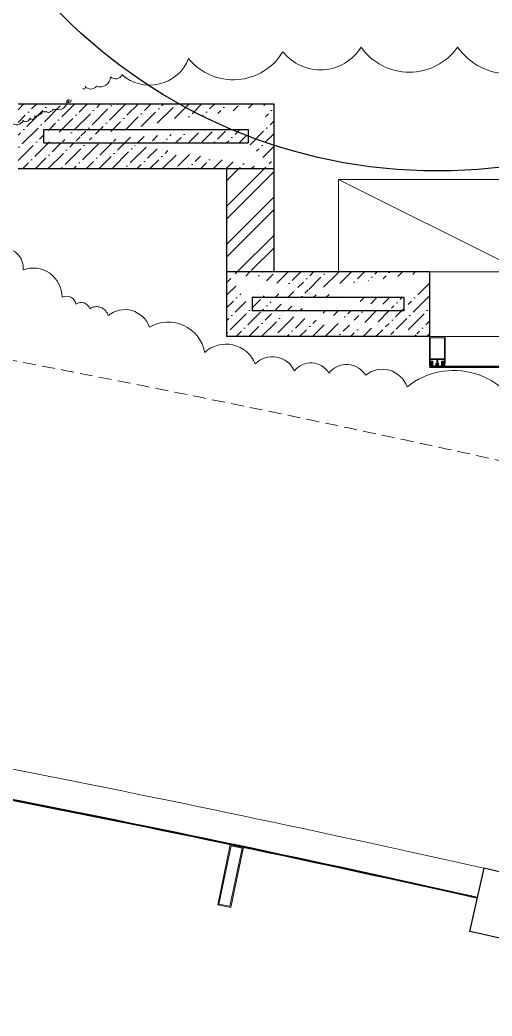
# Model space of a CAD drawing. Header units: millimetres. Extents: x 8275 to 147087, y -297470 to -191881.
# Drawn here: x 91285 to 93582, y -287091 to -282239 of the extents above; entities that cross this region are included whole.
import ezdxf

# ---------------------------------------------------------------- set-up
doc = ezdxf.new("R2010")
doc.units = ezdxf.units.MM
doc.header["$LTSCALE"] = 250
doc.header["$MEASUREMENT"] = 0
doc.linetypes.add('HIDDEN', pattern=[0.375, 0.25, -0.125])
for name, color, linetype, lineweight in [('ele', 51, 'Continuous', 18), ('furniture', 5, 'Continuous', 15), ('hatch', 9, 'Continuous', 0), ('hidden', 153, 'HIDDEN', 13), ('text', 7, 'Continuous', 9), ('wall', 1, 'Continuous', 30), ('win', 4, 'Continuous', 20)]:
    doc.layers.add(name, color=color, linetype=linetype, lineweight=lineweight)
doc.layers.add('FUR', color=140, linetype='Continuous')
pattern_1 = [(45, (-6686.724, -319015.28), (23.201941, 85.073785), [109.375, -21.875, 0, -21.875])]

# ---------------------------------------------------------------- blocks, each defined once
blk = doc.blocks.new('storage')
at = {"layer": 'furniture', "linetype": 'ByBlock', "ltscale": 100}
blk.add_line((0, 450), (900, 0), dxfattribs=at)
blk.add_lwpolyline([(0, 0), (900, 0), (900, 450), (0, 450)], close=True, dxfattribs=at)

msp = doc.modelspace()

# ---------------------------------------------------------------- hatches: boundary and pattern name
at = {"layer": 'hatch'}
h = msp.add_hatch(dxfattribs=at)
h.set_pattern_fill('ANSI36', color=256, scale=350, style=0)
h.set_pattern_definition(pattern_1)
edge = h.paths.add_edge_path()
edge.add_line((91275.7, -282648.7), (92520.4, -282648.7))
edge.add_line((91400.7, -282838.7), (91400.7, -282773.7))
edge.add_line((91275.7, -282963.7), (91275.7, -282648.7))
edge.add_line((92395.4, -282773.7), (92395.4, -282838.7))
edge.add_line((92520.4, -282648.7), (92520.4, -282963.7))
edge.add_line((91400.7, -282773.7), (92395.4, -282773.7))
edge.add_line((91400.7, -282838.7), (92395.4, -282838.7))
edge.add_line((91275.7, -282963.7), (92520.4, -282963.7))
h = msp.add_hatch(dxfattribs=at)
h.set_pattern_fill('ANSI32', color=256, scale=350, style=0)
h.set_pattern_definition([(45, (-6686.72, -319015.28), (-92.80777, 92.80777), []), (45, (-6624.85, -319015.28), (-92.80777, 92.80777), [])])
h.paths.add_polyline_path([(92290.4, -283467), (92520.4, -283454.3), (92520.4, -282963.7), (92290.4, -282963.7)])
h = msp.add_hatch(dxfattribs=at)
h.set_pattern_fill('ANSI36', color=256, scale=350, style=0)
h.set_pattern_definition(pattern_1)
edge = h.paths.add_edge_path()
edge.add_line((93152.9, -283592), (93152.9, -283657))
edge.add_line((93277.9, -283467), (93277.9, -283782))
edge.add_line((92415.4, -283592), (92415.4, -283657))
edge.add_line((92290.4, -283467), (92290.4, -283782))
edge.add_line((93152.9, -283592), (92415.4, -283592))
edge.add_line((93277.9, -283467), (92290.4, -283467))
edge.add_line((93152.9, -283657), (92415.4, -283657))
edge.add_line((93277.9, -283782), (92290.4, -283782))
h = msp.add_hatch(dxfattribs=at)
h.set_pattern_fill('AR-HBONE', color=256, scale=0.411184, style=0)
h.set_pattern_definition([(45, (-6686.7244, -319015.2779), (2e-16, 2.326009148), [4.93421053, -1.64473684]), (135, (-6685.5614, -319014.1149), (2e-16, 2.326009148), [4.93421053, -1.64473684])])
h.paths.add_polyline_path([(93347.8, -283908.6), (93347.8, -283910.7), (93342.3, -283910.7), (93342.3, -283908.6)], flags=16)
h.paths.add_polyline_path([(93283.4, -283908.6), (93283.4, -283910.7), (93288.9, -283910.7), (93288.9, -283908.6)], flags=16)
edge = h.paths.add_edge_path()
edge.add_arc((93337.5, -283922.9), 0.685, 180, 360)
edge.add_arc((93338.8, -283922.9), 0.685, 180, 360)
edge.add_arc((93340.2, -283922.9), 0.685, 180, 360)
edge.add_arc((93341.6, -283922.9), 0.685, 180, 360)
edge.add_arc((93343, -283922.9), 0.685, 180, 360)
edge.add_arc((93344.3, -283922.9), 0.685, 180, 360)
edge.add_arc((93345.7, -283922.9), 0.685, 180, 360)
edge.add_arc((93347.1, -283922.9), 0.685, 180, 360)
edge.add_arc((93348.4, -283922.9), 0.685, 180, 360)
edge.add_arc((93349.8, -283922.9), 0.685, 180, 360)
edge.add_arc((93351.2, -283922.9), 0.685, 180, 360)
edge.add_arc((93352.5, -283922.9), 0.685, 180, 360)
edge.add_line((93353.2, -283922.9), (93353.2, -283910.7))
edge.add_line((93353.2, -283910.7), (93349.4, -283910.7))
edge.add_line((93349.4, -283910.7), (93349.4, -283908.6))
edge.add_line((93349.4, -283908.6), (93351.2, -283908.6))
edge.add_line((93351.2, -283908.6), (93349.5, -283905.2))
edge.add_line((93349.5, -283905.2), (93340.6, -283905.2))
edge.add_line((93340.6, -283905.2), (93338.8, -283908.6))
edge.add_line((93338.8, -283908.6), (93340.6, -283908.6))
edge.add_line((93340.6, -283908.6), (93340.6, -283910.7))
edge.add_line((93340.6, -283910.7), (93336.8, -283910.7))
edge.add_line((93336.8, -283910.7), (93336.8, -283922.9))
edge.add_arc((93293.7, -283922.8), 0.685, 180, 360, ccw=False)
edge.add_arc((93292.3, -283922.8), 0.685, 180, 360, ccw=False)
edge.add_arc((93291, -283922.8), 0.685, 180, 360, ccw=False)
edge.add_arc((93289.6, -283922.8), 0.685, -180, 0, ccw=False)
edge.add_arc((93288.2, -283922.8), 0.685, -180, 0, ccw=False)
edge.add_arc((93286.9, -283922.8), 0.685, 180, 360, ccw=False)
edge.add_arc((93285.5, -283922.8), 0.685, 180, 360, ccw=False)
edge.add_arc((93284.1, -283922.8), 0.685, -180, 0, ccw=False)
edge.add_arc((93282.8, -283922.8), 0.685, 180, 360, ccw=False)
edge.add_arc((93281.4, -283922.8), 0.685, -180, 0, ccw=False)
edge.add_arc((93280, -283922.8), 0.685, 180, 360, ccw=False)
edge.add_arc((93278.6, -283922.8), 0.685, -180, 0, ccw=False)
edge.add_line((93278, -283922.8), (93278, -283910.7))
edge.add_line((93278, -283910.7), (93281.8, -283910.7))
edge.add_line((93281.8, -283910.7), (93281.8, -283908.6))
edge.add_line((93281.8, -283908.6), (93280, -283908.6))
edge.add_line((93280, -283908.6), (93281.7, -283905.2))
edge.add_line((93281.7, -283905.2), (93290.6, -283905.2))
edge.add_line((93290.6, -283905.2), (93292.3, -283908.6))
edge.add_line((93292.3, -283908.6), (93290.6, -283908.6))
edge.add_line((93290.6, -283908.6), (93290.6, -283910.7))
edge.add_line((93290.6, -283910.7), (93294.4, -283910.7))
edge.add_line((93294.4, -283910.7), (93294.4, -283922.8))

# ---------------------------------------------------------------- linework, layer by layer
at = {"layer": 'ele'}
msp.add_line((93277.9, -283467, -11300.6), (95677.9, -283467, -11300.6), dxfattribs=at)
at = {"layer": 'FUR', "linetype": 'ByBlock', "ltscale": 100}
msp.add_circle((93316.5, -280396.8, 111360.6), 2578.4, dxfattribs=at)
at = {"layer": 'hidden'}
msp.add_arc((75126.1, -368191.7, -11300.6), 85822.3, 75.965508, 80.760317, dxfattribs=at)
at = {"layer": 'text', "linetype": 'ByBlock', "ltscale": 100}
for points in [[(91590.5, -282573.1, 0.520567), (91601.7, -282573.1, 0.520567), (91601.7, -282573.1, 0.520567), (91601.7, -282561.9, 0.520567), (91601.7, -282561.9, 0.520567), (91657.7, -282561.9, 0.520567), (91657.7, -282561.9, 0.520567), (91724.9, -282517.2, 0.520567), (91724.9, -282517.2, 0.520567), (91780.8, -282506, 0.520567), (91780.8, -282506, 0.520567), (92105.4, -282427.8, 0.520567), (92105.4, -282427.8, 0.520567), (92564.3, -282394.2, 0.520567), (92564.3, -282394.2, 0.520567), (92944.8, -282371.9, 0.520567), (92944.8, -282371.9, 0.520567), (93414.9, -282371.9, 0.520567), (93414.9, -282371.9, 0.520567), (93918.6, -282371.9, 0.520567)], [(91243.6, -282740.8, 0.520567), (91299.5, -282729.6, 0.520567), (91299.5, -282729.6, 0.520567), (91333.1, -282718.4, 0.520567), (91333.1, -282718.4, 0.520567), (91355.5, -282718.4, 0.520567), (91355.5, -282718.4, 0.520567), (91355.5, -282707.2, 0.520567), (91355.5, -282707.2, 0.520567), (91366.7, -282707.2, 0.520567), (91366.7, -282707.2, 0.520567), (91377.9, -282696, 0.520567), (91377.9, -282696, 0.520567), (91389.1, -282696, 0.520567), (91389.1, -282696, 0.520567), (91389.1, -282684.9, 0.520567), (91389.1, -282684.9, 0.520567), (91400.3, -282684.9, 0.520567), (91400.3, -282684.9, 0.520567), (91411.5, -282684.9, 0.520567), (91411.5, -282684.9, 0.520567), (91433.9, -282684.9, 0.520567), (91433.9, -282684.9, 0.520567), (91445, -282673.7, 0.520567), (91445, -282673.7, 0.520567), (91456.2, -282673.7, 0.520567), (91456.2, -282673.7, 0.520567), (91512.2, -282640.2, 0.520567), (91512.2, -282640.2, 0.520567), (91523.4, -282629, 0.520567), (91523.4, -282629, 0.520567), (91512.2, -282640.2, 0.520567), (91512.2, -282640.2, 0.520567), (91534.6, -282629, 0.520567), (91534.6, -282629)], [(93739.5, -284194, 0.520567), (93168.7, -284026.3, 0.520567), (93168.7, -284026.3, 0.520567), (92967.2, -283970.4, 0.520567), (92967.2, -283970.4, 0.520567), (92788.2, -283959.2, 0.520567), (92788.2, -283959.2, 0.520567), (92620.3, -283948, 0.520567), (92620.3, -283948, 0.520567), (92430, -283914.5, 0.520567), (92430, -283914.5, 0.520567), (92183.8, -283858.6, 0.520567), (92183.8, -283858.6, 0.520567), (91915.1, -283735.6, 0.520567), (91915.1, -283735.6, 0.520567), (91713.7, -283679.7, 0.520567), (91713.7, -283679.7, 0.520567), (91624.1, -283646.2, 0.520567), (91624.1, -283646.2, 0.520567), (91557, -283623.9, 0.520567), (91557, -283623.9, 0.520567), (91489.8, -283590.3, 0.520567), (91489.8, -283590.3, 0.520567), (91299.5, -283456.2, 0.520567), (91299.5, -283456.2, 0.520567), (91187.6, -283355.6, 0.520567)]]:
    msp.add_lwpolyline(points, format="xyb", dxfattribs=at)
at = {"layer": 'wall'}
for p, q in [((91275.7, -282648.7, -11300.6), (92520.4, -282648.7, -11300.6)), ((92520.4, -282648.7, -11300.6), (92520.4, -282963.7, -11300.6)), ((91400.7, -282773.7, -11300.6), (92395.4, -282773.7, -11300.6)), ((91400.7, -282838.7, -11300.6), (91400.7, -282773.7, -11300.6)), ((92395.4, -282773.7, -11300.6), (92395.4, -282838.7, -11300.6)), ((91400.7, -282838.7, -11300.6), (92395.4, -282838.7, -11300.6)), ((91275.7, -282963.7, -11300.6), (92520.4, -282963.7, -11300.6)), ((92290.4, -282963.7, -11300.6), (92290.4, -283467, -11300.6)), ((92520.4, -282963.7, -11300.6), (92520.4, -283467, -11300.6)), ((93277.9, -283467, -11300.6), (92290.4, -283467, -11300.6)), ((92290.4, -283467, -11300.6), (92290.4, -283782, -11300.6)), ((93277.9, -283467, -11300.6), (93277.9, -283782, -11300.6)), ((92415.4, -283592, -11300.6), (92415.4, -283657, -11300.6)), ((93152.9, -283592, -11300.6), (92415.4, -283592, -11300.6)), ((93152.9, -283592, -11300.6), (93152.9, -283657, -11300.6)), ((93152.9, -283657, -11300.6), (92415.4, -283657, -11300.6)), ((93277.9, -283782, -11300.6), (92290.4, -283782, -11300.6)), ((93542.2, -286371.5, -11300.6), (93473.1, -286678.8, -11300.6))]:
    msp.add_line(p, q, dxfattribs=at)
for radius in [83867.3, 83552.3]:
    msp.add_arc((75126.1, -368191.8, -11300.6), radius, 76.085453, 77.315257, dxfattribs=at)
at = {"layer": 'win'}
for p, q in [((95677.9, -283782, -11300.6), (93277.9, -283782, -11300.6)), ((95677.9, -283925.6, -11300.6), (93277.9, -283925.7, -11300.6)), ((93277.9, -283926.8, -11300.6), (95677.9, -283926.7, -11300.6)), ((93277.9, -283927.9, -11300.6), (95677.9, -283927.8, -11300.6)), ((93304.6, -283923.7, -11300.6), (93306, -283925.1, -11300.6)), ((93306, -283925.1, -11300.6), (93306, -283930.6, -11300.6)), ((93326.6, -283923.7, -11300.6), (93325.2, -283925.1, -11300.6)), ((93325.2, -283925.1, -11300.6), (93325.2, -283930.6, -11300.6)), ((93277.9, -283929, -11300.6), (95677.9, -283928.9, -11300.6)), ((93277.9, -283930.1, -11300.6), (95677.9, -283930, -11300.6)), ((93277.9, -283931.2, -11300.6), (95677.9, -283931.1, -11300.6)), ((93277.9, -283932.3, -11300.6), (95677.9, -283932.2, -11300.6)), ((93306, -283930.6, -11300.6), (93304.6, -283932, -11300.6)), ((93325.2, -283930.6, -11300.6), (93326.6, -283932, -11300.6))]:
    msp.add_line(p, q, dxfattribs=at)
at = {"layer": 'win', "extrusion": (-0.000548672, -0.002632, 0.999996)}
for p, q in [((92330.9, -286254.5, -11300.6), (92329.8, -286259.8, -11300.6)), ((92329.9, -286252.9, -11300.6), (92330.9, -286254.5, -11300.6)), ((92351.3, -286257.3, -11300.6), (92349.7, -286258.4, -11300.6)), ((92329.8, -286259.8, -11300.6), (92328.2, -286260.9, -11300.6)), ((92349.7, -286258.4, -11300.6), (92348.6, -286263.8, -11300.6)), ((92348.6, -286263.8, -11300.6), (92349.6, -286265.4, -11300.6))]:
    msp.add_line(p, q, dxfattribs=at)
at = {"layer": 'win', "extrusion": (-0.00058625, -0.002624, 0.999996)}
for p, q in [((93463.8, -286499.2, -11300.6), (93464.9, -286500.8, -11300.6)), ((93463.7, -286506.2, -11300.6), (93462, -286507.2, -11300.6)), ((93464.9, -286500.8, -11300.6), (93463.7, -286506.2, -11300.6)), ((93483.6, -286505, -11300.6), (93482.4, -286510.4, -11300.6)), ((93482.4, -286510.4, -11300.6), (93483.5, -286512, -11300.6)), ((93485.2, -286504, -11300.6), (93483.6, -286505, -11300.6))]:
    msp.add_line(p, q, dxfattribs=at)
at = {"layer": 'win', "elevation": -11300.6}
msp.add_lwpolyline([(93312.9, -283920), (93312.3, -283920.5), (93312.9, -283921.1), (93312.9, -283923.8), (93312.3, -283924.4), (93312.9, -283924.9), (93312.9, -283927.7), (93312.3, -283928.2, -0.960671), (93308.7, -283928.1), (93308.7, -283915.5, -0.198912), (93309.5, -283913.7), (93312.8, -283910.4, 0.198912), (93313.5, -283908.6), (93313.5, -283892.8), (93283.1, -283892.8, 0.414214), (93280.6, -283895.3), (93280.6, -283899.3, 0.414214), (93283.1, -283901.8), (93291.9, -283901.8, -0.414214), (93294.4, -283904.2), (93294.4, -283910.7), (93290.5, -283910.7), (93290.5, -283908.6), (93292.3, -283908.6), (93292.3, -283905.2), (93280, -283905.2), (93280, -283908.6), (93281.7, -283908.6), (93281.7, -283910.7), (93277.9, -283910.7), (93277.9, -283782), (93353.3, -283782), (93353.3, -283910.7), (93349.5, -283910.7), (93349.5, -283908.6), (93351.2, -283908.6), (93351.2, -283905.2), (93338.9, -283905.2), (93338.9, -283908.6), (93340.7, -283908.6), (93340.7, -283910.7), (93336.8, -283910.7), (93336.8, -283904.2, -0.414214), (93339.3, -283901.8), (93348.1, -283901.8, 0.414214), (93350.5, -283899.3), (93350.5, -283895.3, 0.414214), (93348.1, -283892.8), (93317.7, -283892.8), (93317.7, -283908.6, 0.198912), (93318.4, -283910.4), (93321.7, -283913.7, -0.198912), (93322.4, -283915.5), (93322.4, -283928.1, -0.960671), (93318.9, -283928.2), (93318.3, -283927.7), (93318.3, -283924.9), (93318.9, -283924.4), (93318.3, -283923.8), (93318.3, -283921.1), (93318.9, -283920.5), (93318.3, -283920), (93318.3, -283917.2), (93318.9, -283916.7), (93315.6, -283913.4), (93312.3, -283916.7), (93312.9, -283917.2)], format="xyb", close=True, dxfattribs=at)
for points in [[(93350.5, -283787.4), (93350.5, -283890.1), (93280.6, -283890.1), (93280.6, -283787.4)], [(93283.4, -283908.6), (93283.4, -283910.7), (93288.9, -283910.7), (93288.9, -283908.6)], [(93347.8, -283908.6), (93347.8, -283910.7), (93342.3, -283910.7), (93342.3, -283908.6)], [(92310.6, -286562.6), (92371.9, -286268.9), (92308.2, -286255.6), (92247, -286549.3)], [(92306.8, -286556.7), (92366, -286272.8), (92312.1, -286261.6), (92252.9, -286545.5)]]:
    msp.add_lwpolyline(points, close=True, dxfattribs=at)
for points in [[(93294.4, -283922.8, -1), (93293, -283922.8, -1), (93291.7, -283922.8, -1), (93290.3, -283922.8, -1), (93288.9, -283922.8, -1), (93287.6, -283922.8, -1), (93286.2, -283922.8, -1), (93284.8, -283922.8, -1), (93283.4, -283922.8, -1), (93282.1, -283922.8, -1), (93280.7, -283922.8, -1), (93279.3, -283922.8, -1), (93278, -283922.8), (93278, -283910.7), (93281.8, -283910.7), (93281.8, -283908.6), (93280, -283908.6), (93281.7, -283905.2), (93290.6, -283905.2), (93292.3, -283908.6), (93290.6, -283908.6), (93290.6, -283910.7), (93294.4, -283910.7), (93294.4, -283922.8)], [(93336.8, -283922.9, 1), (93338.2, -283922.9, 1), (93339.5, -283922.9, 1), (93340.9, -283922.9, 1), (93342.3, -283922.9, 1), (93343.6, -283922.9, 1), (93345, -283922.9, 1), (93346.4, -283922.9, 1), (93347.8, -283922.9, 1), (93349.1, -283922.9, 1), (93350.5, -283922.9, 1), (93351.9, -283922.9, 1), (93353.2, -283922.9), (93353.2, -283910.7), (93349.5, -283910.7), (93349.5, -283908.6), (93351.2, -283908.6), (93349.5, -283905.2), (93340.6, -283905.2), (93338.8, -283908.6), (93340.7, -283908.6), (93340.7, -283910.7), (93336.8, -283910.7), (93336.8, -283922.9)]]:
    msp.add_lwpolyline(points, format="xyb", dxfattribs=at)
at = {"layer": 'win'}
for centre, radius, start, end in [((93309.3, -283943.7, -11300.6), 15.6, 92.0036, 102.1372), ((93315.6, -283990.1, -11300.6), 62, 87.0118, 92.9882), ((93315.6, -283961.6, -11300.6), 34.1, 85.3872, 94.6128), ((93322.2, -283951.8, -11300.6), 23.7, 82.7681, 89.4173), ((93315.6, -283986.9, -11300.6), 56, 78.7142, 101.2858), ((93315.6, -283989.6, -11300.6), 59.5, 80.3724, 99.6276), ((93308.6, -283938, -11300.6), 9.46, 88.7212, 105.8751), ((93309.9, -283950.7, -11300.6), 21.7, 92.442, 100.3733), ((93311.2, -283956.7, -11300.6), 27.3, 93.9702, 100.9708), ((93315.6, -283990.5, -11300.6), 61, 80.9489, 99.0511), ((93315.6, -284183.7, -11300.6), 254.6, 89.1895, 90.8105), ((93315.6, -284008, -11300.6), 79.4, 87.5658, 92.4342), ((93318.7, -283967.4, -11300.6), 38.2, 80.1681, 85.1938), ((93321.7, -283947.7, -11300.6), 18.7, 79.2387, 88.538), ((93322.5, -283940.4, -11300.6), 11.8, 77.0787, 90.7304), ((75126.1, -368191.8, -11300.6), 83867.3, 77.315257, 78.955095), ((75126.1, -368191.8, -11300.6), 83717.3, 77.315257, 78.955095), ((75126.1, -368191.8, -11300.6), 83718.3, 77.315257, 78.955095), ((75126.1, -368191.8, -11300.6), 83719.3, 77.315257, 78.955095), ((75126.1, -368191.8, -11300.6), 83720.3, 77.315257, 78.955095), ((75126.1, -368191.8, -11300.6), 83721.3, 77.315257, 78.955095), ((75126.1, -368191.8, -11300.6), 83722.3, 77.315257, 78.955095), ((75126.1, -368191.8, -11300.6), 83723.3, 77.315257, 78.955095)]:
    msp.add_arc(centre, radius, start, end, dxfattribs=at)
at = {"layer": 'win', "extrusion": (-0.000548672, -0.002632, 0.999996)}
for centre, radius, start, end in [((92321.5, -286345.8, -10597.6), 56, 66.9399, 89.5115), ((92320.9, -286348.5, -10597.6), 59.5, 68.5981, 87.8533), ((92320.8, -286349.3, -10597.6), 61, 69.1746, 87.2768), ((92322.5, -286326.1, -10597.6), 38.2, 83.0319, 88.0576), ((92323.5, -286306.2, -10597.7), 18.7, 79.6877, 88.987), ((92324.2, -286298.8, -10597.7), 11.8, 77.4953, 91.147), ((92322.2, -286310.1, -10597.7), 23.7, 78.8084, 85.4576), ((92281.3, -286538.5, -10597.1), 254.6, 77.4152, 79.0362), ((92317.2, -286366.5, -10597.5), 79.4, 75.7915, 80.6599), ((92320.8, -286348.9, -10597.6), 62, 75.2375, 81.2139), ((92326.7, -286321, -10597.7), 34.1, 73.6129, 82.8385), ((92332, -286317.1, -10597.7), 27.3, 67.2549, 74.2555), ((92334.4, -286311.5, -10597.7), 21.7, 67.8524, 75.7837), ((92338.3, -286299.4, -10597.7), 9.46, 62.3506, 79.5045), ((92336.5, -286304.8, -10597.7), 15.6, 66.0885, 76.2221)]:
    msp.add_arc(centre, radius, start, end, dxfattribs=at)
at = {"layer": 'win', "extrusion": (-0.00058625, -0.002624, 0.999996)}
for centre, radius, start, end in [((93454.1, -286592.1, -10603.4), 56, 66.1207, 88.6923), ((93453.5, -286594.7, -10603.4), 59.5, 67.7789, 87.0341), ((93453.3, -286595.6, -10603.4), 61, 68.3554, 86.4576), ((93455.4, -286572.4, -10603.5), 38.2, 82.2127, 87.2384), ((93456.7, -286552.4, -10603.5), 18.7, 78.8685, 88.1678), ((93457.5, -286545.1, -10603.5), 11.8, 76.6761, 90.3278), ((93455.3, -286556.3, -10603.5), 23.7, 77.9892, 84.6384), ((93411.2, -286784.1, -10602.9), 254.6, 76.596, 78.217), ((93449.5, -286612.6, -10603.4), 79.4, 74.9723, 79.8407), ((93453.4, -286595.1, -10603.4), 62, 74.4183, 80.3947), ((93459.6, -286567.4, -10603.5), 34.1, 72.7937, 82.0193), ((93465, -286563.5, -10603.5), 27.3, 66.4357, 73.4363), ((93467.6, -286558, -10603.5), 21.7, 67.0332, 74.9645), ((93471.6, -286545.8, -10603.5), 9.46, 61.5314, 78.6853), ((93469.7, -286551.3, -10603.5), 15.6, 65.2693, 75.4029)]:
    msp.add_arc(centre, radius, start, end, dxfattribs=at)

# ---------------------------------------------------------------- block references
at = {"layer": 'furniture', "linetype": 'ByBlock'}
msp.add_blockref('storage', (92835.4, -283467, -11300.6), dxfattribs=at)

doc.saveas('drawing.dxf')
